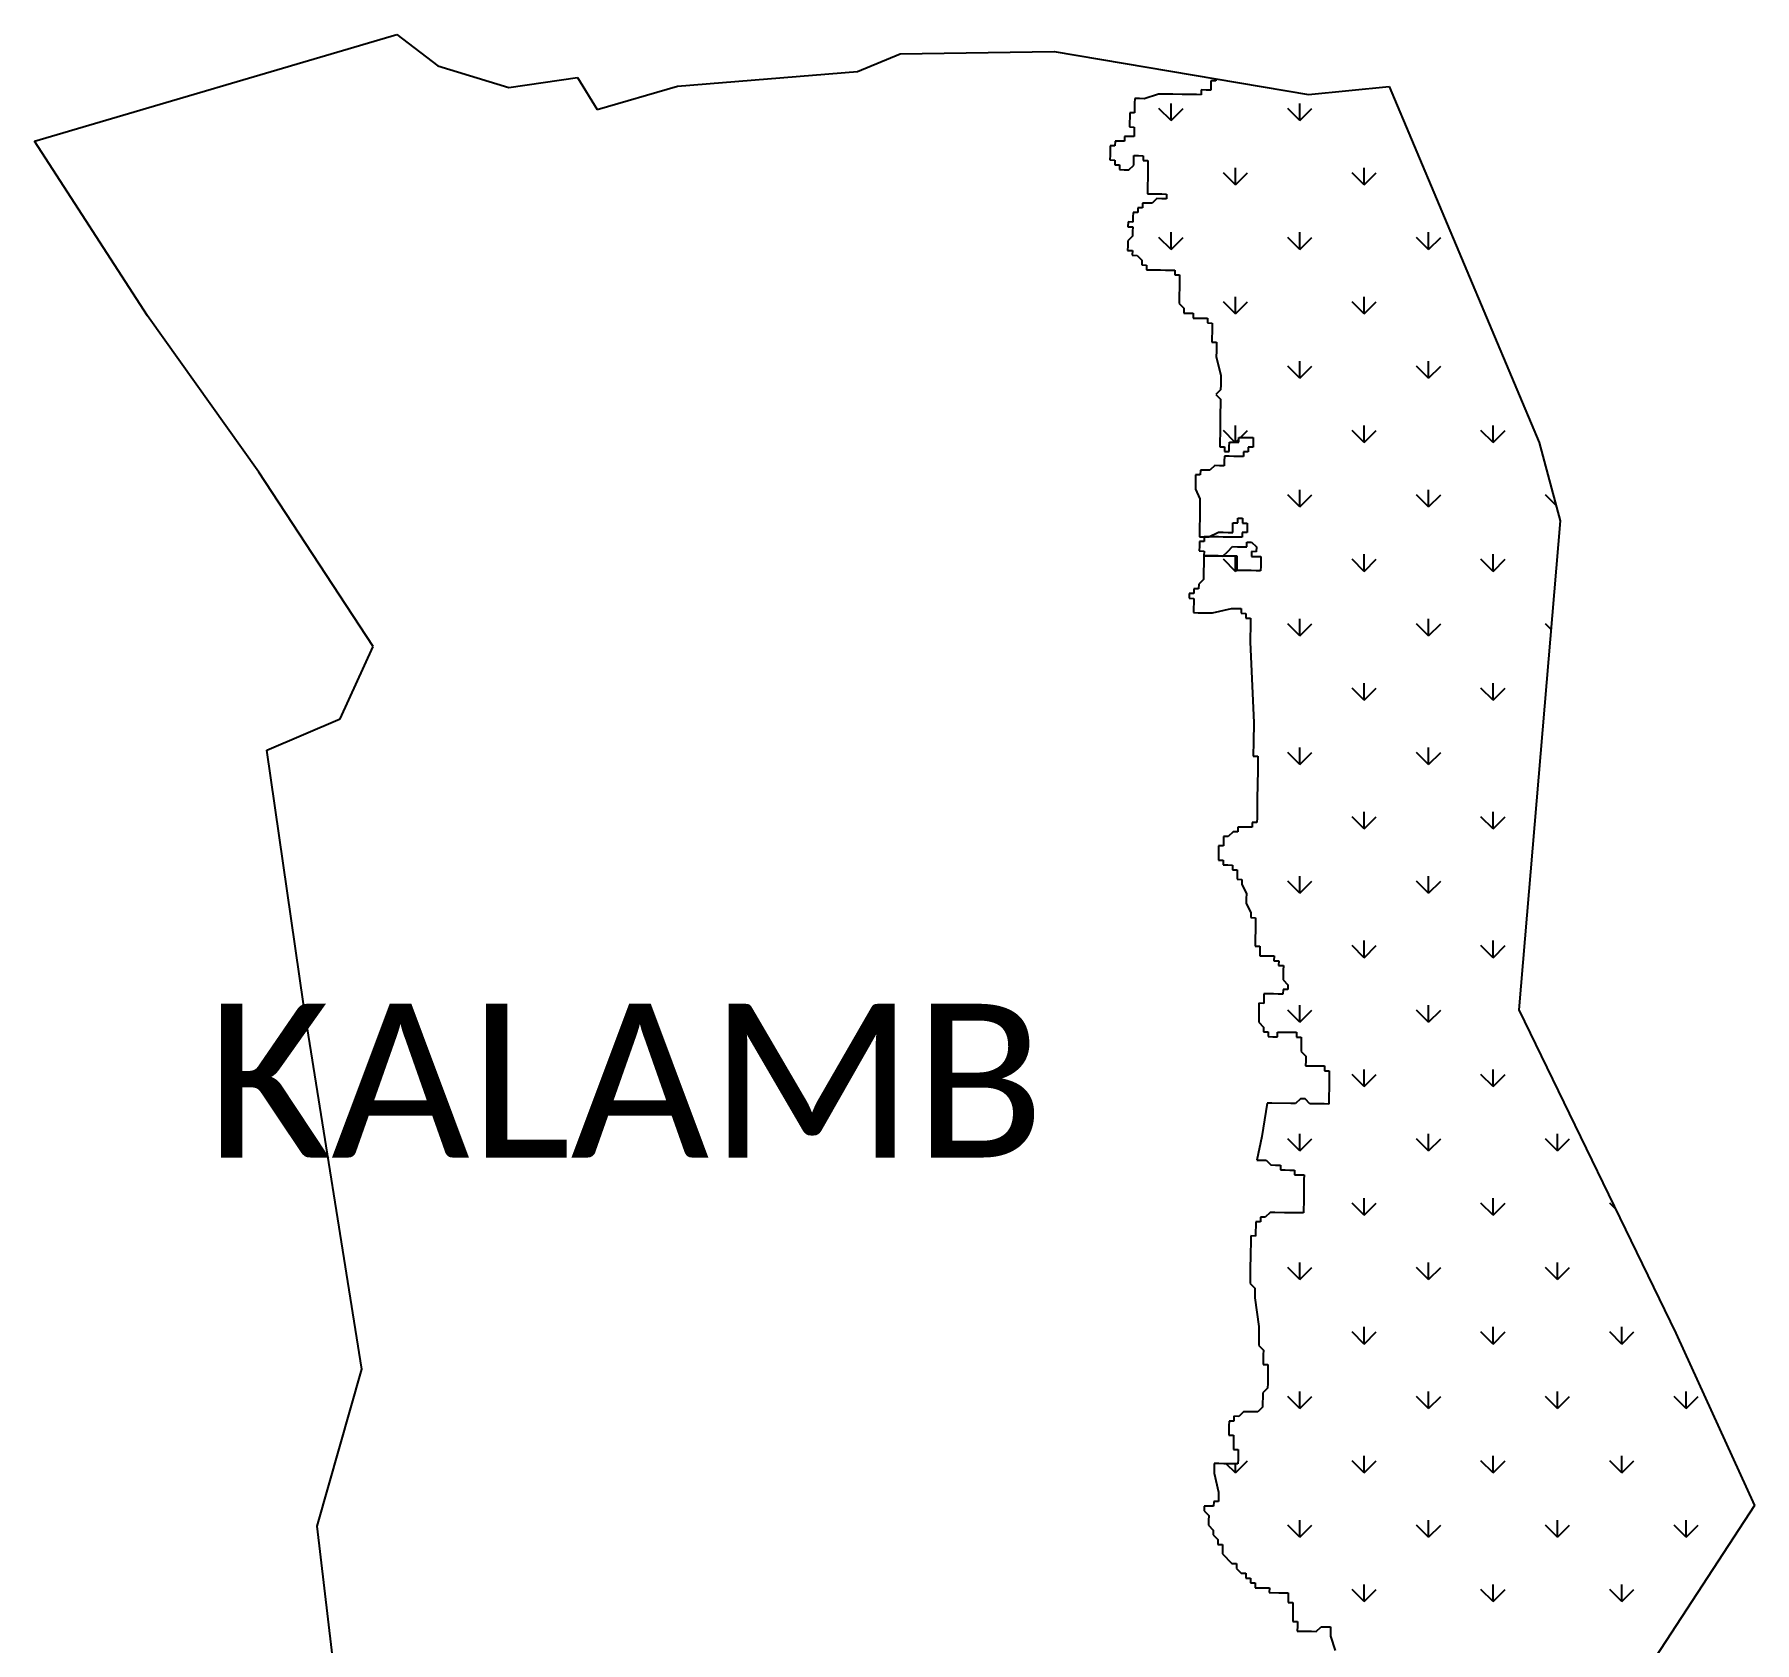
# Model space of a CAD drawing. Header units: metres. Extents: x 264685 to 266124, y 2146503 to 2149191.
# Drawn here: x 264685 to 266124, y 2147845 to 2149191 of the extents above; entities that cross this region are included whole.
import ezdxf

# ---------------------------------------------------------------- set-up
doc = ezdxf.new("R2010")
doc.units = ezdxf.units.M
for name, color, linetype in [('MANGROOVES', 112, 'Continuous'), ('village', 3, 'Continuous'), ('VILLAGE NAME', 250, 'Continuous')]:
    doc.layers.add(name, color=color, linetype=linetype)
doc.styles.add('MtXpl_Calibri', font='calibri.ttf')

msp = doc.modelspace()

# ---------------------------------------------------------------- linework, layer by layer
at = {"layer": 'MANGROOVES'}
for p, q in [((265669.4, 2149148.4), (265669.3, 2149144.5)), ((265673.4, 2149152.4), (265669.4, 2149152.4)), ((265669.4, 2149152.4), (265669.4, 2149148.4)), ((265673.4, 2149154), (265673.4, 2149152.4)), ((265605.6, 2149137.5), (265605.5, 2149133.5)), ((265605.5, 2149133.5), (265605.5, 2149129.5)), ((265609.6, 2149137.4), (265605.6, 2149137.5)), ((265613.5, 2149137.3), (265609.6, 2149137.4)), ((265625.5, 2149141.1), (265613.5, 2149137.3)), ((265629.5, 2149141.1), (265625.5, 2149141.1)), ((265633.5, 2149141), (265629.5, 2149141.1)), ((265637.4, 2149141), (265633.5, 2149141)), ((265645.4, 2149140.8), (265637.4, 2149141)), ((265653.3, 2149140.7), (265645.4, 2149140.8)), ((265657.3, 2149140.7), (265653.3, 2149140.7)), ((265661.3, 2149140.6), (265657.3, 2149140.7)), ((265665.3, 2149144.5), (265661.3, 2149144.6)), ((265661.3, 2149144.6), (265661.3, 2149140.6)), ((265669.3, 2149144.5), (265665.3, 2149144.5)), ((265601.4, 2149121.6), (265601.3, 2149117.6)), ((265605.4, 2149125.5), (265601.4, 2149125.6)), ((265601.4, 2149125.6), (265601.4, 2149121.6)), ((265605.5, 2149129.5), (265605.4, 2149125.5)), ((265597.2, 2149105.8), (265597.1, 2149101.8)), ((265601.1, 2149105.7), (265597.2, 2149105.8)), ((265605.1, 2149105.7), (265601.1, 2149105.7)), ((265601.3, 2149117.6), (265601.3, 2149113.7)), ((265601.3, 2149113.7), (265605.2, 2149113.6)), ((265605.2, 2149109.6), (265605.1, 2149105.7)), ((265605.2, 2149113.6), (265605.2, 2149109.6)), ((265585, 2149090.1), (265584.9, 2149086.1)), ((265585.1, 2149094), (265585, 2149090.1)), ((265589.1, 2149097.9), (265585.1, 2149098)), ((265585.1, 2149098), (265585.1, 2149094)), ((265589.2, 2149101.9), (265589.1, 2149097.9)), ((265593.1, 2149101.9), (265589.2, 2149101.9)), ((265597.1, 2149101.8), (265593.1, 2149101.9)), ((265604.8, 2149085.8), (265604.9, 2149089.8)), ((265604.9, 2149089.8), (265608.8, 2149089.7)), ((265608.8, 2149089.7), (265612.8, 2149089.6)), ((265612.8, 2149089.6), (265612.8, 2149085.7)), ((265584.9, 2149086.1), (265588.9, 2149086)), ((265588.9, 2149086), (265588.9, 2149082)), ((265588.9, 2149082), (265592.8, 2149082)), ((265592.8, 2149082), (265592.8, 2149078)), ((265592.8, 2149078), (265596.7, 2149077.9)), ((265596.7, 2149077.9), (265600.7, 2149077.9)), ((265600.7, 2149077.9), (265604.8, 2149081.8)), ((265604.8, 2149081.8), (265604.8, 2149085.8)), ((265612.8, 2149085.7), (265616.7, 2149085.6)), ((265616.7, 2149081.6), (265616.6, 2149077.7)), ((265616.6, 2149077.7), (265616.6, 2149073.7)), ((265616.7, 2149085.6), (265616.7, 2149081.6)), ((265616.4, 2149061.7), (265616.3, 2149057.8)), ((265616.5, 2149069.7), (265616.4, 2149065.7)), ((265616.4, 2149065.7), (265616.4, 2149061.7)), ((265616.6, 2149073.7), (265616.5, 2149069.7)), ((265616.2, 2149049.8), (265612.2, 2149049.9)), ((265612.2, 2149049.9), (265612.2, 2149045.9)), ((265620.2, 2149049.8), (265616.2, 2149049.8)), ((265616.3, 2149057.8), (265620.3, 2149057.7)), ((265624.2, 2149053.7), (265620.2, 2149049.8)), ((265620.3, 2149057.7), (265624.3, 2149057.7)), ((265628.2, 2149053.6), (265624.2, 2149053.7)), ((265624.3, 2149057.7), (265628.3, 2149057.6)), ((265632.2, 2149053.6), (265628.2, 2149053.6)), ((265628.3, 2149057.6), (265632.2, 2149057.5)), ((265632.2, 2149057.5), (265632.2, 2149053.6)), ((265600.1, 2149034.2), (265600, 2149030.2)), ((265604, 2149034.1), (265600.1, 2149034.2)), ((265604.1, 2149038.1), (265604, 2149034.1)), ((265604.2, 2149042), (265604.1, 2149038.1)), ((265608.1, 2149042), (265604.2, 2149042)), ((265608.2, 2149046), (265608.1, 2149042)), ((265612.2, 2149045.9), (265608.2, 2149046)), ((265603.9, 2149022.2), (265599.8, 2149018.3)), ((265599.8, 2149018.3), (265599.8, 2149014.3)), ((265600, 2149030.2), (265604, 2149030.1)), ((265604, 2149030.1), (265603.9, 2149026.1)), ((265603.9, 2149026.1), (265603.9, 2149022.2)), ((265599.8, 2149014.3), (265599.7, 2149010.3)), ((265599.7, 2149010.3), (265603.7, 2149010.2)), ((265603.7, 2149010.2), (265603.6, 2149006.3)), ((265603.6, 2149006.3), (265607.6, 2149006.2)), ((265607.6, 2149006.2), (265611.5, 2149002.2)), ((265611.5, 2149002.2), (265611.5, 2148998.2)), ((265611.5, 2148998.2), (265615.4, 2148998.1)), ((265615.4, 2148998.1), (265615.4, 2148994.2)), ((265615.4, 2148994.2), (265619.4, 2148994.1)), ((265619.4, 2148994.1), (265623.3, 2148994)), ((265623.3, 2148994), (265627.3, 2148994)), ((265627.3, 2148994), (265631.3, 2148993.9)), ((265631.3, 2148993.9), (265635.3, 2148993.9)), ((265635.3, 2148993.9), (265639.2, 2148993.8)), ((265639.2, 2148993.8), (265639.2, 2148989.8)), ((265639.2, 2148989.8), (265643.1, 2148989.8)), ((265643.1, 2148989.8), (265643.1, 2148985.8)), ((265643, 2148977.9), (265642.9, 2148973.9)), ((265643.1, 2148985.8), (265643, 2148981.8)), ((265643, 2148981.8), (265643, 2148977.9)), ((265642.9, 2148969.9), (265642.8, 2148965.9)), ((265642.8, 2148965.9), (265646.7, 2148961.9)), ((265642.9, 2148973.9), (265642.9, 2148969.9)), ((265646.7, 2148961.9), (265646.7, 2148957.9)), ((265646.7, 2148957.9), (265650.6, 2148957.9)), ((265650.6, 2148957.9), (265654.6, 2148957.8)), ((265654.6, 2148957.8), (265654.5, 2148953.8)), ((265654.5, 2148953.8), (265658.5, 2148953.8)), ((265658.5, 2148953.8), (265662.5, 2148953.7)), ((265662.5, 2148953.7), (265666.5, 2148953.6)), ((265666.5, 2148953.6), (265666.4, 2148949.7)), ((265666.4, 2148949.7), (265670.4, 2148949.6)), ((265670.4, 2148949.6), (265670.3, 2148945.6)), ((265670.3, 2148945.6), (265670.3, 2148941.7)), ((265670.2, 2148937.7), (265670.1, 2148933.7)), ((265670.1, 2148933.7), (265674.1, 2148933.6)), ((265670.3, 2148941.7), (265670.2, 2148937.7)), ((265674.1, 2148933.6), (265674.1, 2148929.7)), ((265674, 2148925.7), (265673.9, 2148921.7)), ((265673.9, 2148921.7), (265677.7, 2148905.8)), ((265674.1, 2148929.7), (265674, 2148925.7)), ((265677.7, 2148905.8), (265677.6, 2148901.8)), ((265677.5, 2148893.8), (265673.5, 2148889.9)), ((265673.5, 2148889.9), (265677.4, 2148885.9)), ((265677.6, 2148897.8), (265677.5, 2148893.8)), ((265677.6, 2148901.8), (265677.6, 2148897.8)), ((265677.2, 2148874), (265677, 2148862)), ((265677.3, 2148881.9), (265677.2, 2148874)), ((265677.4, 2148885.9), (265677.3, 2148881.9)), ((265677, 2148862), (265677, 2148858.1)), ((265676.9, 2148850.1), (265676.8, 2148846.1)), ((265676.8, 2148846.1), (265680.8, 2148846.1)), ((265677, 2148858.1), (265676.9, 2148850.1)), ((265680.8, 2148846.1), (265680.7, 2148842.1)), ((265684.7, 2148846), (265684.8, 2148850)), ((265684.7, 2148842), (265684.7, 2148846)), ((265684.8, 2148850), (265688.8, 2148849.9)), ((265688.8, 2148849.9), (265692.8, 2148849.9)), ((265692.8, 2148849.9), (265692.8, 2148853.8)), ((265692.8, 2148853.8), (265696.8, 2148853.8)), ((265696.8, 2148853.8), (265700.8, 2148853.7)), ((265704.6, 2148845.7), (265700.6, 2148845.8)), ((265700.6, 2148845.8), (265700.6, 2148841.8)), ((265700.8, 2148853.7), (265704.7, 2148853.7)), ((265704.7, 2148849.7), (265704.6, 2148845.7)), ((265704.7, 2148853.7), (265704.7, 2148849.7)), ((265680.6, 2148834.1), (265680.5, 2148830.2)), ((265680.7, 2148838.1), (265680.6, 2148834.1)), ((265680.7, 2148842.1), (265684.7, 2148842)), ((265684.6, 2148838.1), (265680.7, 2148838.1)), ((265688.6, 2148838), (265684.6, 2148838.1)), ((265692.6, 2148837.9), (265688.6, 2148838)), ((265696.6, 2148837.9), (265692.6, 2148837.9)), ((265700.6, 2148841.8), (265696.6, 2148841.9)), ((265696.6, 2148841.9), (265696.6, 2148837.9)), ((265656.6, 2148822.6), (265656.5, 2148818.6)), ((265656.5, 2148818.6), (265656.5, 2148814.6)), ((265660.5, 2148822.5), (265656.6, 2148822.6)), ((265660.6, 2148826.5), (265660.5, 2148822.5)), ((265664.6, 2148826.4), (265660.6, 2148826.5)), ((265668.6, 2148826.4), (265664.6, 2148826.4)), ((265672.6, 2148830.3), (265668.6, 2148826.4)), ((265676.6, 2148830.2), (265672.6, 2148830.3)), ((265680.5, 2148830.2), (265676.6, 2148830.2)), ((265656.5, 2148814.6), (265656.4, 2148810.6)), ((265656.4, 2148810.6), (265660.2, 2148802.6)), ((265660.2, 2148802.6), (265660.1, 2148794.7)), ((265660.1, 2148794.7), (265660, 2148786.7)), ((265659.9, 2148778.8), (265659.8, 2148774.8)), ((265659.8, 2148774.8), (265659.8, 2148770.8)), ((265660, 2148786.7), (265659.9, 2148778.8)), ((265667.7, 2148770.7), (265675.7, 2148774.6)), ((265675.7, 2148774.6), (265679.7, 2148774.5)), ((265679.7, 2148774.5), (265683.7, 2148774.4)), ((265683.7, 2148774.4), (265687.7, 2148774.4)), ((265687.7, 2148778.4), (265687.8, 2148782.3)), ((265687.7, 2148774.4), (265687.7, 2148778.4)), ((265687.8, 2148782.3), (265691.8, 2148782.3)), ((265691.8, 2148782.3), (265691.8, 2148786.3)), ((265691.8, 2148786.3), (265695.8, 2148786.2)), ((265699.6, 2148774.2), (265695.6, 2148774.3)), ((265695.6, 2148774.3), (265695.6, 2148770.3)), ((265695.8, 2148786.2), (265695.7, 2148782.2)), ((265695.7, 2148782.2), (265699.7, 2148782.2)), ((265699.7, 2148782.2), (265699.6, 2148778.2)), ((265699.6, 2148778.2), (265699.6, 2148774.2)), ((265659.7, 2148762.9), (265659.6, 2148758.9)), ((265659.6, 2148758.9), (265663.6, 2148758.8)), ((265663.7, 2148766.8), (265659.7, 2148766.9)), ((265659.7, 2148766.9), (265659.7, 2148762.9)), ((265659.8, 2148770.8), (265663.8, 2148770.8)), ((265663.6, 2148758.8), (265663.5, 2148754.9)), ((265663.8, 2148770.8), (265663.7, 2148766.8)), ((265663.8, 2148770.8), (265667.7, 2148770.7)), ((265667.7, 2148770.7), (265663.8, 2148770.8)), ((265671.7, 2148770.7), (265667.7, 2148770.7)), ((265675.7, 2148770.6), (265671.7, 2148770.7)), ((265679.7, 2148770.5), (265675.7, 2148770.6)), ((265679.4, 2148754.6), (265683.5, 2148758.5)), ((265683.6, 2148770.5), (265679.7, 2148770.5)), ((265683.5, 2148758.5), (265687.5, 2148762.5)), ((265687.6, 2148770.4), (265683.6, 2148770.5)), ((265687.5, 2148762.5), (265691.5, 2148762.4)), ((265691.6, 2148770.4), (265687.6, 2148770.4)), ((265691.5, 2148762.4), (265695.4, 2148762.3)), ((265695.6, 2148770.3), (265691.6, 2148770.4)), ((265695.4, 2148762.3), (265699.4, 2148762.3)), ((265699.4, 2148762.3), (265699.5, 2148766.3)), ((265699.5, 2148766.3), (265703.4, 2148766.2)), ((265703.4, 2148766.2), (265707.4, 2148762.2)), ((265707.4, 2148762.2), (265707.3, 2148758.2)), ((265663.4, 2148746.9), (265663.3, 2148742.9)), ((265663.5, 2148750.9), (265663.4, 2148746.9)), ((265663.5, 2148754.9), (265667.5, 2148754.8)), ((265667.5, 2148754.8), (265663.5, 2148754.9)), ((265663.5, 2148754.9), (265663.5, 2148750.9)), ((265667.5, 2148754.8), (265671.5, 2148754.7)), ((265671.5, 2148754.7), (265667.5, 2148754.8)), ((265671.5, 2148754.7), (265675.4, 2148754.7)), ((265675.4, 2148754.7), (265671.5, 2148754.7)), ((265675.4, 2148754.7), (265679.4, 2148754.6)), ((265679.4, 2148754.6), (265675.4, 2148754.7)), ((265683.4, 2148754.6), (265679.4, 2148754.6)), ((265687.4, 2148754.5), (265683.4, 2148754.6)), ((265691.3, 2148754.5), (265687.4, 2148754.5)), ((265691.2, 2148746.5), (265691.3, 2148750.5)), ((265691.2, 2148742.5), (265691.2, 2148746.5)), ((265691.3, 2148750.5), (265691.3, 2148754.5)), ((265707.3, 2148758.2), (265703.3, 2148758.3)), ((265703.3, 2148758.3), (265703.3, 2148754.3)), ((265703.3, 2148754.3), (265707.2, 2148754.2)), ((265707.2, 2148754.2), (265711.2, 2148754.2)), ((265711.1, 2148746.2), (265711, 2148742.2)), ((265711.2, 2148750.2), (265711.1, 2148746.2)), ((265711.2, 2148754.2), (265711.2, 2148750.2)), ((265659.2, 2148731.1), (265659.1, 2148727.1)), ((265663.2, 2148735), (265659.2, 2148731.1)), ((265663.3, 2148739), (265663.2, 2148735)), ((265663.3, 2148742.9), (265663.3, 2148739)), ((265695.1, 2148742.5), (265691.2, 2148742.5)), ((265699.1, 2148742.4), (265695.1, 2148742.5)), ((265703.1, 2148742.4), (265699.1, 2148742.4)), ((265707.1, 2148742.3), (265703.1, 2148742.4)), ((265711, 2148742.2), (265707.1, 2148742.3)), ((265655.1, 2148723.2), (265651.1, 2148723.2)), ((265651.1, 2148723.2), (265651.1, 2148719.3)), ((265651.1, 2148719.3), (265655, 2148719.2)), ((265655, 2148719.2), (265655, 2148715.2)), ((265655.2, 2148727.2), (265655.1, 2148723.2)), ((265659.1, 2148727.1), (265655.2, 2148727.2)), ((265655, 2148715.2), (265654.9, 2148711.3)), ((265654.9, 2148711.3), (265654.9, 2148707.3)), ((265654.9, 2148707.3), (265658.8, 2148707.2)), ((265658.8, 2148707.2), (265662.8, 2148707.2)), ((265662.8, 2148707.2), (265670.8, 2148707)), ((265670.8, 2148707), (265686.7, 2148710.8)), ((265686.7, 2148710.8), (265690.7, 2148710.7)), ((265690.7, 2148710.7), (265694.7, 2148710.7)), ((265694.7, 2148710.7), (265694.6, 2148706.7)), ((265694.6, 2148706.7), (265698.6, 2148706.6)), ((265698.6, 2148706.6), (265698.5, 2148702.7)), ((265698.5, 2148702.7), (265702.5, 2148702.6)), ((265702.5, 2148702.6), (265702.4, 2148698.6)), ((265702.3, 2148686.7), (265702.2, 2148682.7)), ((265702.4, 2148694.6), (265702.3, 2148686.7)), ((265702.4, 2148698.6), (265702.4, 2148694.6)), ((265702.2, 2148682.7), (265705.2, 2148615.1)), ((265705.2, 2148615.1), (265704.9, 2148599.2)), ((265704.9, 2148595.2), (265704.8, 2148591.2)), ((265704.8, 2148591.2), (265704.8, 2148587.2)), ((265704.8, 2148587.2), (265708.7, 2148587.2)), ((265704.9, 2148599.2), (265704.9, 2148595.2)), ((265708.7, 2148587.2), (265708.7, 2148583.2)), ((265708.6, 2148575.3), (265708.4, 2148563.3)), ((265708.7, 2148583.2), (265708.6, 2148579.2)), ((265708.6, 2148579.2), (265708.6, 2148575.3)), ((265708.4, 2148563.3), (265708.2, 2148551.4)), ((265708.1, 2148547.4), (265708, 2148539.5)), ((265708.2, 2148551.4), (265708.1, 2148547.4)), ((265707.9, 2148531.5), (265703.9, 2148531.6)), ((265703.9, 2148531.6), (265703.9, 2148527.6)), ((265708, 2148535.5), (265707.9, 2148531.5)), ((265708, 2148539.5), (265708, 2148535.5)), ((265679.9, 2148516), (265679.8, 2148512.1)), ((265683.9, 2148520), (265679.9, 2148520)), ((265679.9, 2148520), (265679.9, 2148516)), ((265687.9, 2148523.9), (265683.9, 2148520)), ((265691.9, 2148523.8), (265687.9, 2148523.9)), ((265692, 2148527.8), (265691.9, 2148523.8)), ((265695.9, 2148527.7), (265692, 2148527.8)), ((265699.9, 2148527.7), (265695.9, 2148527.7)), ((265703.9, 2148527.6), (265699.9, 2148527.7)), ((265675.7, 2148504.2), (265675.6, 2148500.2)), ((265675.6, 2148500.2), (265679.6, 2148500.1)), ((265675.8, 2148508.1), (265675.7, 2148504.2)), ((265679.8, 2148512.1), (265675.8, 2148512.1)), ((265675.8, 2148512.1), (265675.8, 2148508.1)), ((265679.6, 2148500.1), (265679.6, 2148496.2)), ((265679.6, 2148496.2), (265683.5, 2148496.1)), ((265683.5, 2148496.1), (265687.5, 2148496)), ((265687.5, 2148496), (265687.4, 2148492.1)), ((265687.4, 2148492.1), (265691.4, 2148492)), ((265691.4, 2148488), (265691.3, 2148484.1)), ((265691.4, 2148492), (265691.4, 2148488)), ((265691.3, 2148484.1), (265695.3, 2148484)), ((265695.3, 2148484), (265695.2, 2148480)), ((265695.2, 2148480), (265699.1, 2148472)), ((265699.1, 2148472), (265699, 2148468)), ((265699, 2148468), (265699, 2148464.1)), ((265699, 2148464.1), (265702.8, 2148456.1)), ((265702.8, 2148456.1), (265702.8, 2148452.1)), ((265702.8, 2148452.1), (265706.7, 2148452)), ((265706.7, 2148448), (265706.6, 2148444.1)), ((265706.6, 2148444.1), (265706.6, 2148440.1)), ((265706.7, 2148452), (265706.7, 2148448)), ((265706.5, 2148436.1), (265706.4, 2148432.1)), ((265706.4, 2148432.1), (265706.4, 2148428.2)), ((265706.4, 2148428.2), (265710.4, 2148428.1)), ((265706.6, 2148440.1), (265706.5, 2148436.1)), ((265710.4, 2148428.1), (265710.3, 2148424.1)), ((265710.3, 2148424.1), (265710.2, 2148420.2)), ((265710.2, 2148420.2), (265714.2, 2148420.1)), ((265714.2, 2148420.1), (265718.2, 2148420)), ((265718.2, 2148420), (265722.2, 2148420)), ((265722.2, 2148420), (265722.1, 2148416)), ((265722.1, 2148416), (265726.1, 2148415.9)), ((265726.1, 2148415.9), (265726, 2148412)), ((265726, 2148412), (265730, 2148411.9)), ((265729.9, 2148407.9), (265729.8, 2148400)), ((265729.8, 2148400), (265733.7, 2148395.9)), ((265730, 2148411.9), (265729.9, 2148407.9)), ((265713.7, 2148384.3), (265713.6, 2148380.3)), ((265717.7, 2148388.2), (265713.7, 2148388.3)), ((265713.7, 2148388.3), (265713.7, 2148384.3)), ((265721.7, 2148388.2), (265717.7, 2148388.2)), ((265725.7, 2148388.1), (265721.7, 2148388.2)), ((265729.6, 2148388.1), (265725.7, 2148388.1)), ((265729.7, 2148392), (265729.6, 2148388.1)), ((265733.7, 2148392), (265729.7, 2148392)), ((265733.7, 2148395.9), (265733.7, 2148392)), ((265709.6, 2148376.4), (265709.5, 2148372.4)), ((265709.5, 2148372.4), (265709.5, 2148368.5)), ((265713.6, 2148380.3), (265709.6, 2148380.4)), ((265709.6, 2148380.4), (265709.6, 2148376.4)), ((265709.5, 2148368.5), (265709.4, 2148364.5)), ((265709.4, 2148364.5), (265713.3, 2148360.5)), ((265713.3, 2148360.5), (265713.3, 2148356.5)), ((265713.3, 2148356.5), (265717.2, 2148356.4)), ((265717.2, 2148356.4), (265717.2, 2148352.5)), ((265725.1, 2148352.3), (265725.2, 2148356.3)), ((265725.2, 2148356.3), (265729.2, 2148356.3)), ((265729.2, 2148356.3), (265733.1, 2148356.2)), ((265733.1, 2148356.2), (265737.1, 2148356.1)), ((265737.1, 2148356.1), (265741.1, 2148356.1)), ((265741.1, 2148356.1), (265741, 2148352.1)), ((265717.2, 2148352.5), (265721.2, 2148352.4)), ((265721.2, 2148352.4), (265725.1, 2148352.3)), ((265741, 2148352.1), (265745, 2148352)), ((265744.9, 2148344.1), (265744.8, 2148340.1)), ((265745, 2148352), (265744.9, 2148348.1)), ((265744.9, 2148348.1), (265744.9, 2148344.1)), ((265744.8, 2148340.1), (265748.7, 2148336.1)), ((265748.7, 2148332.1), (265748.6, 2148328.1)), ((265748.6, 2148328.1), (265752.6, 2148328.1)), ((265748.7, 2148336.1), (265748.7, 2148332.1)), ((265752.6, 2148328.1), (265756.6, 2148328)), ((265756.6, 2148328), (265760.6, 2148328)), ((265760.6, 2148328), (265764.5, 2148327.9)), ((265764.5, 2148327.9), (265764.5, 2148323.9)), ((265764.5, 2148323.9), (265768.4, 2148323.9)), ((265768.4, 2148319.9), (265768.3, 2148315.9)), ((265768.3, 2148315.9), (265768.3, 2148311.9)), ((265768.4, 2148323.9), (265768.4, 2148323.9)), ((265768.4, 2148323.9), (265768.4, 2148319.9)), ((265744.2, 2148300.4), (265740.2, 2148296.4)), ((265748.2, 2148300.3), (265744.2, 2148300.4)), ((265752.1, 2148296.3), (265748.2, 2148300.3)), ((265768.1, 2148300), (265768, 2148296)), ((265768.2, 2148308), (265768.1, 2148304)), ((265768.1, 2148304), (265768.1, 2148300)), ((265768.3, 2148311.9), (265768.2, 2148308)), ((265716.4, 2148296.8), (265712, 2148269)), ((265720.3, 2148296.7), (265716.4, 2148296.8)), ((265736.2, 2148296.5), (265720.3, 2148296.7)), ((265740.2, 2148296.4), (265736.2, 2148296.5)), ((265756.1, 2148296.2), (265752.1, 2148296.3)), ((265760.1, 2148296.1), (265756.1, 2148296.2)), ((265764.1, 2148296.1), (265760.1, 2148296.1)), ((265768, 2148296), (265764.1, 2148296.1)), ((265712, 2148269), (265707.7, 2148249.2)), ((265707.7, 2148249.2), (265711.7, 2148249.1)), ((265711.7, 2148249.1), (265715.6, 2148249.1)), ((265715.6, 2148249.1), (265719.6, 2148245.1)), ((265719.6, 2148245.1), (265723.5, 2148245)), ((265723.5, 2148245), (265727.5, 2148244.9)), ((265727.5, 2148244.9), (265727.5, 2148241)), ((265727.5, 2148241), (265731.4, 2148240.9)), ((265731.4, 2148240.9), (265735.4, 2148240.8)), ((265735.4, 2148240.8), (265739.4, 2148240.8)), ((265739.4, 2148240.8), (265739.3, 2148236.8)), ((265739.3, 2148236.8), (265743.3, 2148236.7)), ((265743.3, 2148236.7), (265747.3, 2148236.7)), ((265747.2, 2148228.7), (265747, 2148216.8)), ((265747.3, 2148236.7), (265747.2, 2148232.7)), ((265747.2, 2148232.7), (265747.2, 2148228.7)), ((265747, 2148216.8), (265746.8, 2148204.9)), ((265710.9, 2148197.5), (265706.9, 2148197.5)), ((265706.9, 2148197.5), (265706.9, 2148193.5)), ((265711, 2148201.4), (265710.9, 2148197.5)), ((265714.9, 2148201.4), (265711, 2148201.4)), ((265719, 2148205.3), (265714.9, 2148201.4)), ((265722.9, 2148205.2), (265719, 2148205.3)), ((265730.9, 2148205.1), (265722.9, 2148205.2)), ((265742.8, 2148204.9), (265730.9, 2148205.1)), ((265746.8, 2148204.9), (265742.8, 2148204.9)), ((265702.8, 2148185.7), (265702.7, 2148181.7)), ((265706.8, 2148185.6), (265702.8, 2148185.7)), ((265706.9, 2148193.5), (265706.8, 2148189.6)), ((265706.8, 2148189.6), (265706.8, 2148185.6)), ((265702.6, 2148173.7), (265702.3, 2148153.9)), ((265702.7, 2148177.7), (265702.6, 2148173.7)), ((265702.7, 2148181.7), (265702.7, 2148177.7)), ((265702.3, 2148153.9), (265702.2, 2148149.9)), ((265702.2, 2148149.9), (265702.2, 2148145.9)), ((265702.2, 2148145.9), (265706.1, 2148141.9)), ((265706.1, 2148141.9), (265706, 2148137.9)), ((265706, 2148137.9), (265706, 2148133.9)), ((265706, 2148133.9), (265709.6, 2148110)), ((265709.5, 2148102.1), (265709.4, 2148094.1)), ((265709.6, 2148110), (265709.5, 2148106)), ((265709.5, 2148106), (265709.5, 2148102.1)), ((265709.4, 2148094.1), (265713.3, 2148090.1)), ((265713.2, 2148082.1), (265713.1, 2148078.1)), ((265713.3, 2148090.1), (265713.2, 2148086.1)), ((265713.2, 2148086.1), (265713.2, 2148082.1)), ((265713.1, 2148078.1), (265717.1, 2148078.1)), ((265717, 2148070.1), (265716.9, 2148066.2)), ((265717.1, 2148078.1), (265717, 2148074.1)), ((265717, 2148074.1), (265717, 2148070.1)), ((265712.8, 2148054.3), (265712.7, 2148050.3)), ((265716.8, 2148058.2), (265712.8, 2148054.3)), ((265716.9, 2148062.2), (265716.8, 2148058.2)), ((265716.9, 2148066.2), (265716.9, 2148062.2)), ((265712.6, 2148042.4), (265708.5, 2148038.4)), ((265712.7, 2148050.3), (265712.6, 2148046.3)), ((265712.6, 2148046.3), (265712.6, 2148042.4)), ((265684.6, 2148030.8), (265684.5, 2148026.9)), ((265684.5, 2148026.9), (265684.5, 2148022.9)), ((265688.6, 2148030.8), (265684.6, 2148030.8)), ((265692.6, 2148034.7), (265688.6, 2148034.8)), ((265688.6, 2148034.8), (265688.6, 2148030.8)), ((265696.6, 2148038.6), (265692.6, 2148034.7)), ((265704.6, 2148038.5), (265696.6, 2148038.6)), ((265708.5, 2148038.4), (265704.6, 2148038.5)), ((265684.5, 2148022.9), (265684.4, 2148018.9)), ((265684.4, 2148018.9), (265688.4, 2148018.9)), ((265688.3, 2148010.9), (265688.2, 2148006.9)), ((265688.4, 2148018.9), (265688.3, 2148014.9)), ((265688.3, 2148014.9), (265688.3, 2148010.9)), ((265688.2, 2148006.9), (265692.2, 2148006.9)), ((265692.1, 2147998.9), (265692, 2147994.9)), ((265692.2, 2148006.9), (265692.1, 2148002.9)), ((265692.1, 2148002.9), (265692.1, 2147998.9)), ((265672.1, 2147991.3), (265672, 2147987.3)), ((265672, 2147987.3), (265675.7, 2147971.3)), ((265676.1, 2147995.2), (265672.1, 2147995.2)), ((265672.1, 2147995.2), (265672.1, 2147991.3)), ((265680.1, 2147995.1), (265676.1, 2147995.2)), ((265684, 2147995.1), (265680.1, 2147995.1)), ((265688, 2147995), (265684, 2147995.1)), ((265692, 2147994.9), (265688, 2147995)), ((265675.7, 2147967.4), (265675.6, 2147963.4)), ((265675.7, 2147971.3), (265675.7, 2147967.4)), ((265667.6, 2147959.5), (265663.6, 2147959.6)), ((265663.6, 2147959.6), (265663.6, 2147955.6)), ((265663.6, 2147955.6), (265667.5, 2147951.6)), ((265671.6, 2147959.5), (265667.6, 2147959.5)), ((265671.7, 2147963.4), (265671.6, 2147959.5)), ((265675.6, 2147963.4), (265671.7, 2147963.4)), ((265667.5, 2147951.6), (265667.4, 2147947.6)), ((265667.4, 2147947.6), (265667.4, 2147943.6)), ((265667.4, 2147943.6), (265671.3, 2147939.6)), ((265671.3, 2147939.6), (265671.2, 2147935.6)), ((265671.2, 2147935.6), (265675.2, 2147931.6)), ((265675.2, 2147931.6), (265675.1, 2147927.6)), ((265675.1, 2147927.6), (265679.1, 2147927.5)), ((265679.1, 2147927.5), (265679, 2147923.6)), ((265679, 2147923.6), (265679, 2147919.6)), ((265679, 2147919.6), (265686.8, 2147911.5)), ((265686.8, 2147911.5), (265690.8, 2147911.5)), ((265690.8, 2147911.5), (265690.7, 2147907.5)), ((265690.7, 2147907.5), (265694.6, 2147903.5)), ((265694.6, 2147903.5), (265698.6, 2147903.4)), ((265698.6, 2147903.4), (265698.5, 2147899.4)), ((265698.5, 2147899.4), (265702.5, 2147899.4)), ((265702.5, 2147899.4), (265702.4, 2147895.4)), ((265702.4, 2147895.4), (265706.4, 2147895.3)), ((265706.4, 2147895.3), (265706.4, 2147891.3)), ((265706.4, 2147891.3), (265710.3, 2147891.3)), ((265710.3, 2147891.3), (265714.3, 2147891.2)), ((265714.3, 2147891.2), (265718.3, 2147891.2)), ((265718.3, 2147891.2), (265718.2, 2147887.2)), ((265718.2, 2147887.2), (265726.2, 2147887.1)), ((265726.2, 2147887.1), (265730.2, 2147887)), ((265730.2, 2147887), (265734.1, 2147887)), ((265734.1, 2147883), (265734, 2147879)), ((265734.1, 2147887), (265734.1, 2147883)), ((265734, 2147879), (265738, 2147879)), ((265737.9, 2147871), (265737.8, 2147867)), ((265737.8, 2147867), (265737.8, 2147863)), ((265738, 2147879), (265737.9, 2147875)), ((265737.9, 2147875), (265737.9, 2147871)), ((265737.8, 2147863), (265741.7, 2147863)), ((265741.7, 2147859), (265741.6, 2147855)), ((265741.6, 2147855), (265745.6, 2147855)), ((265741.7, 2147863), (265741.7, 2147859)), ((265745.6, 2147855), (265749.6, 2147854.9)), ((265749.6, 2147854.9), (265753.5, 2147854.9)), ((265753.5, 2147854.9), (265757.5, 2147854.8)), ((265757.5, 2147854.8), (265761.5, 2147858.7)), ((265761.5, 2147858.7), (265765.5, 2147858.7)), ((265765.5, 2147858.7), (265769.5, 2147858.6)), ((265769.5, 2147858.6), (265769.4, 2147854.6)), ((265769.4, 2147854.6), (265769.4, 2147850.7)), ((265769.4, 2147850.7), (265773.2, 2147838.7))]:
    msp.add_line(p, q, dxfattribs=at)
at = {"layer": 'MANGROOVES', "linetype": 'Continuous'}
for p, q in [((265636, 2149119), (265636, 2149133.3)), ((265743.7, 2149119), (265743.7, 2149133.3)), ((265636, 2149119), (265625.9, 2149129.1)), ((265636, 2149119), (265646.1, 2149129.1)), ((265743.7, 2149119), (265733.6, 2149129.1)), ((265743.7, 2149119), (265753.8, 2149129.1)), ((265689.9, 2149065.1), (265679.8, 2149075.2)), ((265689.9, 2149065.1), (265689.9, 2149079.4)), ((265689.9, 2149065.1), (265700, 2149075.2)), ((265797.6, 2149065.1), (265787.5, 2149075.2)), ((265797.6, 2149065.1), (265797.6, 2149079.4)), ((265797.6, 2149065.1), (265807.7, 2149075.2)), ((265636, 2149011.2), (265625.9, 2149021.3)), ((265636, 2149011.2), (265636, 2149025.5)), ((265636, 2149011.2), (265646.1, 2149021.3)), ((265743.7, 2149011.2), (265733.6, 2149021.3)), ((265743.7, 2149011.2), (265743.7, 2149025.5)), ((265743.7, 2149011.2), (265753.8, 2149021.3)), ((265851.5, 2149011.2), (265841.4, 2149021.3)), ((265851.5, 2149011.2), (265851.5, 2149025.5)), ((265851.5, 2149011.2), (265861.6, 2149021.3)), ((265689.9, 2148957.3), (265679.8, 2148967.4)), ((265689.9, 2148957.3), (265689.9, 2148971.6)), ((265689.9, 2148957.3), (265700, 2148967.4)), ((265797.6, 2148957.3), (265787.5, 2148967.4)), ((265797.6, 2148957.3), (265797.6, 2148971.6)), ((265797.6, 2148957.3), (265807.7, 2148967.4)), ((265743.7, 2148903.4), (265743.7, 2148917.7)), ((265851.5, 2148903.4), (265851.5, 2148917.7)), ((265743.7, 2148903.4), (265733.6, 2148913.6)), ((265743.7, 2148903.4), (265753.8, 2148913.6)), ((265851.5, 2148903.4), (265841.4, 2148913.6)), ((265851.5, 2148903.4), (265861.6, 2148913.6)), ((265689.5, 2148849.9), (265679.8, 2148859.7)), ((265689.9, 2148849.9), (265689.9, 2148863.9)), ((265694.1, 2148853.8), (265700, 2148859.7)), ((265797.6, 2148849.6), (265787.5, 2148859.7)), ((265797.6, 2148849.6), (265797.6, 2148863.9)), ((265797.6, 2148849.6), (265807.7, 2148859.7)), ((265905.4, 2148849.6), (265895.3, 2148859.7)), ((265905.4, 2148849.6), (265905.4, 2148863.9)), ((265905.4, 2148849.6), (265915.5, 2148859.7)), ((265690.2, 2148849.9), (265692.8, 2148852.5)), ((265743.7, 2148795.7), (265733.6, 2148805.8)), ((265743.7, 2148795.7), (265743.7, 2148810)), ((265743.7, 2148795.7), (265753.8, 2148805.8)), ((265851.5, 2148795.7), (265841.4, 2148805.8)), ((265851.5, 2148795.7), (265851.5, 2148810)), ((265851.5, 2148795.7), (265861.6, 2148805.8)), ((265958.2, 2148796.8), (265949.2, 2148805.8)), ((265689.9, 2148741.8), (265679.8, 2148751.9)), ((265689.9, 2148741.8), (265689.9, 2148754.5)), ((265797.6, 2148741.8), (265787.5, 2148751.9)), ((265797.6, 2148741.8), (265797.6, 2148756.1)), ((265797.6, 2148741.8), (265807.7, 2148751.9)), ((265905.4, 2148741.8), (265895.3, 2148751.9)), ((265905.4, 2148741.8), (265905.4, 2148756.1)), ((265905.4, 2148741.8), (265915.5, 2148751.9)), ((265689.9, 2148741.8), (265691.2, 2148743.1)), ((265743.7, 2148687.9), (265743.7, 2148702.2)), ((265851.5, 2148687.9), (265851.5, 2148702.2)), ((265743.7, 2148687.9), (265733.6, 2148698)), ((265743.7, 2148687.9), (265753.8, 2148698)), ((265851.5, 2148687.9), (265841.4, 2148698)), ((265851.5, 2148687.9), (265861.6, 2148698)), ((265954, 2148693.2), (265949.2, 2148698)), ((265797.6, 2148634), (265787.5, 2148644.1)), ((265797.6, 2148634), (265797.6, 2148648.3)), ((265797.6, 2148634), (265807.7, 2148644.1)), ((265905.4, 2148634), (265895.3, 2148644.1)), ((265905.4, 2148634), (265905.4, 2148648.3)), ((265905.4, 2148634), (265915.5, 2148644.1)), ((265743.7, 2148580.2), (265733.6, 2148590.3)), ((265743.7, 2148580.2), (265743.7, 2148594.4)), ((265743.7, 2148580.2), (265753.8, 2148590.3)), ((265851.5, 2148580.2), (265841.4, 2148590.3)), ((265851.5, 2148580.2), (265851.5, 2148594.4)), ((265851.5, 2148580.2), (265861.6, 2148590.3)), ((265797.6, 2148526.3), (265787.5, 2148536.4)), ((265797.6, 2148526.3), (265797.6, 2148540.6)), ((265797.6, 2148526.3), (265807.7, 2148536.4)), ((265905.4, 2148526.3), (265895.3, 2148536.4)), ((265905.4, 2148526.3), (265905.4, 2148540.6)), ((265905.4, 2148526.3), (265915.5, 2148536.4)), ((265743.7, 2148472.4), (265743.7, 2148486.7)), ((265851.5, 2148472.4), (265851.5, 2148486.7)), ((265743.7, 2148472.4), (265733.6, 2148482.5)), ((265743.7, 2148472.4), (265753.8, 2148482.5)), ((265851.5, 2148472.4), (265841.4, 2148482.5)), ((265851.5, 2148472.4), (265861.6, 2148482.5)), ((265797.6, 2148418.5), (265787.5, 2148428.6)), ((265797.6, 2148418.5), (265797.6, 2148432.8)), ((265797.6, 2148418.5), (265807.7, 2148428.6)), ((265905.4, 2148418.5), (265895.3, 2148428.6)), ((265905.4, 2148418.5), (265905.4, 2148432.8)), ((265905.4, 2148418.5), (265915.5, 2148428.6)), ((265743.7, 2148364.6), (265733.6, 2148374.7)), ((265743.7, 2148364.6), (265743.7, 2148378.9)), ((265743.7, 2148364.6), (265753.8, 2148374.7)), ((265851.5, 2148364.6), (265841.4, 2148374.7)), ((265851.5, 2148364.6), (265851.5, 2148378.9)), ((265851.5, 2148364.6), (265861.6, 2148374.7)), ((265797.6, 2148310.8), (265787.5, 2148320.9)), ((265797.6, 2148310.8), (265797.6, 2148325)), ((265797.6, 2148310.8), (265807.7, 2148320.9)), ((265905.4, 2148310.8), (265895.3, 2148320.9)), ((265905.4, 2148310.8), (265905.4, 2148325)), ((265905.4, 2148310.8), (265915.5, 2148320.9)), ((265743.7, 2148256.9), (265743.7, 2148271.2)), ((265851.5, 2148256.9), (265851.5, 2148271.2)), ((265959.3, 2148256.9), (265959.3, 2148271.2)), ((265743.7, 2148256.9), (265733.6, 2148267)), ((265743.7, 2148256.9), (265753.8, 2148267)), ((265851.5, 2148256.9), (265841.4, 2148267)), ((265851.5, 2148256.9), (265861.6, 2148267)), ((265959.3, 2148256.9), (265949.2, 2148267)), ((265959.3, 2148256.9), (265969.4, 2148267)), ((265797.6, 2148203), (265787.5, 2148213.1)), ((265797.6, 2148203), (265797.6, 2148217.3)), ((265797.6, 2148203), (265807.7, 2148213.1)), ((265905.4, 2148203), (265895.3, 2148213.1)), ((265905.4, 2148203), (265905.4, 2148217.3)), ((265905.4, 2148203), (265915.5, 2148213.1)), ((266007.8, 2148208.3), (266003, 2148213.1)), ((265743.7, 2148149.1), (265733.6, 2148159.2)), ((265743.7, 2148149.1), (265743.7, 2148163.4)), ((265743.7, 2148149.1), (265753.8, 2148159.2)), ((265851.5, 2148149.1), (265841.4, 2148159.2)), ((265851.5, 2148149.1), (265851.5, 2148163.4)), ((265851.5, 2148149.1), (265861.6, 2148159.2)), ((265959.3, 2148149.1), (265949.2, 2148159.2)), ((265959.3, 2148149.1), (265959.3, 2148163.4)), ((265959.3, 2148149.1), (265969.4, 2148159.2)), ((265797.6, 2148095.2), (265787.5, 2148105.3)), ((265797.6, 2148095.2), (265797.6, 2148109.5)), ((265797.6, 2148095.2), (265807.7, 2148105.3)), ((265905.4, 2148095.2), (265895.3, 2148105.3)), ((265905.4, 2148095.2), (265905.4, 2148109.5)), ((265905.4, 2148095.2), (265915.5, 2148105.3)), ((266013.1, 2148095.2), (266003, 2148105.3)), ((266013.1, 2148095.2), (266013.1, 2148109.5)), ((266013.1, 2148095.2), (266023.2, 2148105.3)), ((265743.7, 2148041.3), (265743.7, 2148055.6)), ((265851.5, 2148041.3), (265851.5, 2148055.6)), ((265959.3, 2148041.3), (265959.3, 2148055.6)), ((266067, 2148041.3), (266067, 2148055.6)), ((265743.7, 2148041.3), (265733.6, 2148051.4)), ((265743.7, 2148041.3), (265753.8, 2148051.4)), ((265851.5, 2148041.3), (265841.4, 2148051.4)), ((265851.5, 2148041.3), (265861.6, 2148051.4)), ((265959.3, 2148041.3), (265949.2, 2148051.4)), ((265959.3, 2148041.3), (265969.4, 2148051.4)), ((266067, 2148041.3), (266056.9, 2148051.4)), ((266067, 2148041.3), (266077.1, 2148051.4)), ((265689.9, 2147987.5), (265700, 2147997.6)), ((265797.6, 2147987.5), (265787.5, 2147997.6)), ((265797.6, 2147987.5), (265797.6, 2148001.7)), ((265797.6, 2147987.5), (265807.7, 2147997.6)), ((265905.4, 2147987.5), (265895.3, 2147997.6)), ((265905.4, 2147987.5), (265905.4, 2148001.7)), ((265905.4, 2147987.5), (265915.5, 2147997.6)), ((266013.1, 2147987.5), (266003, 2147997.6)), ((266013.1, 2147987.5), (266013.1, 2148001.7)), ((266013.1, 2147987.5), (266023.2, 2147997.6)), ((265689.9, 2147987.5), (265682.2, 2147995.1)), ((265689.9, 2147987.5), (265689.9, 2147995)), ((265743.7, 2147933.6), (265733.6, 2147943.7)), ((265743.7, 2147933.6), (265743.7, 2147947.9)), ((265743.7, 2147933.6), (265753.8, 2147943.7)), ((265851.5, 2147933.6), (265841.4, 2147943.7)), ((265851.5, 2147933.6), (265851.5, 2147947.9)), ((265851.5, 2147933.6), (265861.6, 2147943.7)), ((265959.3, 2147933.6), (265949.2, 2147943.7)), ((265959.3, 2147933.6), (265959.3, 2147947.9)), ((265959.3, 2147933.6), (265969.4, 2147943.7)), ((266067, 2147933.6), (266056.9, 2147943.7)), ((266067, 2147933.6), (266067, 2147947.9)), ((266067, 2147933.6), (266077.1, 2147943.7)), ((265797.6, 2147879.7), (265787.5, 2147889.8)), ((265797.6, 2147879.7), (265797.6, 2147894)), ((265797.6, 2147879.7), (265807.7, 2147889.8)), ((265905.4, 2147879.7), (265895.3, 2147889.8)), ((265905.4, 2147879.7), (265905.4, 2147894)), ((265905.4, 2147879.7), (265915.5, 2147889.8)), ((266013.1, 2147879.7), (266003, 2147889.8)), ((266013.1, 2147879.7), (266013.1, 2147894)), ((266013.1, 2147879.7), (266023.2, 2147889.8))]:
    msp.add_line(p, q, dxfattribs=at)
at = {"layer": 'village'}
for p, q in [((264685.1, 2149101.9), (264988.3, 2149191.1)), ((264988.3, 2149191.1), (265022.5, 2149164.7)), ((265409.4, 2149174.9), (265538.2, 2149176.8)), ((265538.2, 2149176.8), (265751, 2149140.8)), ((265022.5, 2149164.7), (265081.9, 2149146.7)), ((265373.7, 2149160.1), (265409.4, 2149174.9)), ((265081.9, 2149146.7), (265139.4, 2149155.1)), ((265139.4, 2149155.1), (265155.8, 2149128.4)), ((265155.8, 2149128.4), (265223, 2149147.9)), ((265223, 2149147.9), (265373.7, 2149160.1)), ((265751, 2149140.8), (265818.4, 2149147.5)), ((265818.4, 2149147.5), (265944.1, 2148849.5)), ((264779.8, 2148955.6), (264685.1, 2149101.9)), ((264872.8, 2148824.8), (264779.8, 2148955.6)), ((265944.1, 2148849.5), (265961.6, 2148784)), ((264968.4, 2148678.8), (264872.8, 2148824.8)), ((265961.6, 2148784), (265927.1, 2148374.8)), ((264940.9, 2148618.4), (264968.4, 2148678.8)), ((264879.6, 2148592.3), (264940.9, 2148618.4)), ((264910.1, 2148379.9), (264879.6, 2148592.3)), ((264958.9, 2148074.3), (264910.1, 2148379.9)), ((265927.1, 2148374.8), (266058.3, 2148104.2)), ((266058.3, 2148104.2), (266124.2, 2147960.1)), ((264921.6, 2147942.9), (264958.9, 2148074.3)), ((266124.2, 2147960.1), (265923.8, 2147653.8)), ((264949.1, 2147710.7), (264921.6, 2147942.9))]:
    msp.add_line(p, q, dxfattribs=at)

# ---------------------------------------------------------------- texts
at = {"layer": 'VILLAGE NAME', "style": 'MtXpl_Calibri'}
msp.add_text('KALAMB', height=128.65, dxfattribs=at).set_placement((264829.1, 2148251.3))

doc.saveas('drawing.dxf')
